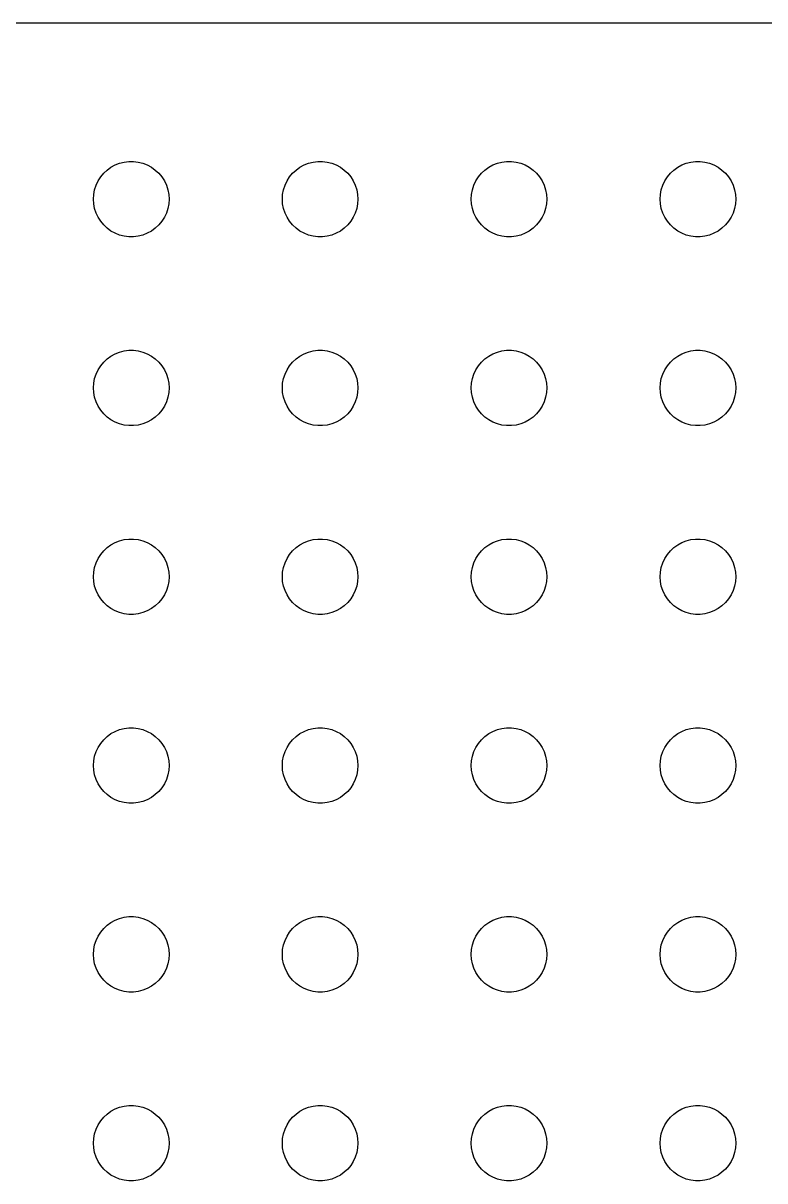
# Model space of a CAD drawing. Header units: metres. Extents: x -112 to 112, y -44 to 44.
# Drawn here: x 25.71 to 55.16, y -1.5 to 44.49 of the extents above; entities that cross this region are included whole.
import ezdxf

# ---------------------------------------------------------------- set-up
doc = ezdxf.new("R2010")
doc.units = ezdxf.units.M

msp = doc.modelspace()

# ---------------------------------------------------------------- linework, layer by layer
for p, q in [((107.314, 44.4901), (-107.314, 44.4901)), ((28.9065, 38.5268), (29.0439, 38.6558)), ((29.0439, 38.6558), (29.1963, 38.7665)), ((29.1963, 38.7665), (29.3613, 38.8572)), ((29.3613, 38.8572), (29.5365, 38.9266)), ((29.5365, 38.9266), (29.7189, 38.9734)), ((29.7189, 38.9734), (29.9058, 38.997)), ((29.9058, 38.997), (30.0942, 38.997)), ((30.0942, 38.997), (30.2811, 38.9734)), ((30.2811, 38.9734), (30.4635, 38.9266)), ((30.4635, 38.9266), (30.6387, 38.8572)), ((30.6387, 38.8572), (30.8037, 38.7665)), ((30.8037, 38.7665), (30.9561, 38.6558)), ((30.9561, 38.6558), (31.0934, 38.5268)), ((36.4065, 38.5268), (36.5439, 38.6558)), ((36.5439, 38.6558), (36.6963, 38.7665)), ((36.6963, 38.7665), (36.8613, 38.8572)), ((36.8613, 38.8572), (37.0365, 38.9266)), ((37.0365, 38.9266), (37.2189, 38.9734)), ((37.2189, 38.9734), (37.4058, 38.997)), ((37.4058, 38.997), (37.5942, 38.997)), ((37.5942, 38.997), (37.7811, 38.9734)), ((37.7811, 38.9734), (37.9635, 38.9266)), ((37.9635, 38.9266), (38.1387, 38.8572)), ((38.1387, 38.8572), (38.3037, 38.7665)), ((38.3037, 38.7665), (38.4561, 38.6558)), ((38.4561, 38.6558), (38.5934, 38.5268)), ((43.9065, 38.5268), (44.0439, 38.6558)), ((44.0439, 38.6558), (44.1963, 38.7665)), ((44.1963, 38.7665), (44.3613, 38.8572)), ((44.3613, 38.8572), (44.5365, 38.9266)), ((44.5365, 38.9266), (44.7189, 38.9734)), ((44.7189, 38.9734), (44.9058, 38.997)), ((44.9058, 38.997), (45.0942, 38.997)), ((45.0942, 38.997), (45.2811, 38.9734)), ((45.2811, 38.9734), (45.4635, 38.9266)), ((45.4635, 38.9266), (45.6387, 38.8572)), ((45.6387, 38.8572), (45.8037, 38.7665)), ((45.8037, 38.7665), (45.9561, 38.6558)), ((45.9561, 38.6558), (46.0934, 38.5268)), ((51.4065, 38.5268), (51.5439, 38.6558)), ((51.5439, 38.6558), (51.6963, 38.7665)), ((51.6963, 38.7665), (51.8613, 38.8572)), ((51.8613, 38.8572), (52.0365, 38.9266)), ((52.0365, 38.9266), (52.2189, 38.9734)), ((52.2189, 38.9734), (52.4058, 38.997)), ((52.4058, 38.997), (52.5942, 38.997)), ((52.5942, 38.997), (52.7811, 38.9734)), ((52.7811, 38.9734), (52.9635, 38.9266)), ((52.9635, 38.9266), (53.1387, 38.8572)), ((53.1387, 38.8572), (53.3037, 38.7665)), ((53.3037, 38.7665), (53.4561, 38.6558)), ((53.4561, 38.6558), (53.5934, 38.5268)), ((28.6053, 38.0522), (28.6855, 38.2226)), ((28.6855, 38.2226), (28.7865, 38.3817)), ((28.7865, 38.3817), (28.9065, 38.5268)), ((31.0934, 38.5268), (31.2135, 38.3817)), ((31.2135, 38.3817), (31.3145, 38.2226)), ((31.3145, 38.2226), (31.3947, 38.0522)), ((36.1053, 38.0522), (36.1855, 38.2226)), ((36.1855, 38.2226), (36.2865, 38.3817)), ((36.2865, 38.3817), (36.4065, 38.5268)), ((38.5934, 38.5268), (38.7135, 38.3817)), ((38.7135, 38.3817), (38.8145, 38.2226)), ((38.8145, 38.2226), (38.8947, 38.0522)), ((43.6053, 38.0522), (43.6855, 38.2226)), ((43.6855, 38.2226), (43.7865, 38.3817)), ((43.7865, 38.3817), (43.9065, 38.5268)), ((46.0934, 38.5268), (46.2135, 38.3817)), ((46.2135, 38.3817), (46.3145, 38.2226)), ((46.3145, 38.2226), (46.3947, 38.0522)), ((51.1053, 38.0522), (51.1855, 38.2226)), ((51.1855, 38.2226), (51.2865, 38.3817)), ((51.2865, 38.3817), (51.4065, 38.5268)), ((53.5934, 38.5268), (53.7135, 38.3817)), ((53.7135, 38.3817), (53.8145, 38.2226)), ((53.8145, 38.2226), (53.8947, 38.0522)), ((28.5118, 37.688), (28.5471, 37.873)), ((28.5471, 37.873), (28.6053, 38.0522)), ((31.3947, 38.0522), (31.4529, 37.873)), ((31.4529, 37.873), (31.4882, 37.688)), ((36.0118, 37.688), (36.0471, 37.873)), ((36.0471, 37.873), (36.1053, 38.0522)), ((38.8947, 38.0522), (38.9529, 37.873)), ((38.9529, 37.873), (38.9882, 37.688)), ((43.5118, 37.688), (43.5471, 37.873)), ((43.5471, 37.873), (43.6053, 38.0522)), ((46.3947, 38.0522), (46.4529, 37.873)), ((46.4529, 37.873), (46.4882, 37.688)), ((51.0118, 37.688), (51.0471, 37.873)), ((51.0471, 37.873), (51.1053, 38.0522)), ((53.8947, 38.0522), (53.9529, 37.873)), ((53.9529, 37.873), (53.9882, 37.688)), ((28.5, 37.5), (28.5118, 37.688)), ((28.5118, 37.312), (28.5, 37.5)), ((28.5471, 37.127), (28.5118, 37.312)), ((31.4882, 37.312), (31.4529, 37.127)), ((31.4882, 37.688), (31.5, 37.5)), ((31.5, 37.5), (31.4882, 37.312)), ((36, 37.5), (36.0118, 37.688)), ((36.0118, 37.312), (36, 37.5)), ((36.0471, 37.127), (36.0118, 37.312)), ((38.9882, 37.312), (38.9529, 37.127)), ((38.9882, 37.688), (39, 37.5)), ((39, 37.5), (38.9882, 37.312)), ((43.5, 37.5), (43.5118, 37.688)), ((43.5118, 37.312), (43.5, 37.5)), ((43.5471, 37.127), (43.5118, 37.312)), ((46.4882, 37.312), (46.4529, 37.127)), ((46.4882, 37.688), (46.5, 37.5)), ((46.5, 37.5), (46.4882, 37.312)), ((51, 37.5), (51.0118, 37.688)), ((51.0118, 37.312), (51, 37.5)), ((51.0471, 37.127), (51.0118, 37.312)), ((53.9882, 37.312), (53.9529, 37.127)), ((53.9882, 37.688), (54, 37.5)), ((54, 37.5), (53.9882, 37.312)), ((28.6053, 36.9478), (28.5471, 37.127)), ((28.6855, 36.7774), (28.6053, 36.9478)), ((31.3947, 36.9478), (31.3145, 36.7774)), ((31.4529, 37.127), (31.3947, 36.9478)), ((36.1053, 36.9478), (36.0471, 37.127)), ((36.1855, 36.7774), (36.1053, 36.9478)), ((38.8947, 36.9478), (38.8145, 36.7774)), ((38.9529, 37.127), (38.8947, 36.9478)), ((43.6053, 36.9478), (43.5471, 37.127)), ((43.6855, 36.7774), (43.6053, 36.9478)), ((46.3947, 36.9478), (46.3145, 36.7774)), ((46.4529, 37.127), (46.3947, 36.9478)), ((51.1053, 36.9478), (51.0471, 37.127)), ((51.1855, 36.7774), (51.1053, 36.9478)), ((53.8947, 36.9478), (53.8145, 36.7774)), ((53.9529, 37.127), (53.8947, 36.9478)), ((28.7865, 36.6183), (28.6855, 36.7774)), ((28.9065, 36.4732), (28.7865, 36.6183)), ((29.0439, 36.3442), (28.9065, 36.4732)), ((29.1963, 36.2335), (29.0439, 36.3442)), ((30.9561, 36.3442), (30.8037, 36.2335)), ((31.0934, 36.4732), (30.9561, 36.3442)), ((31.2135, 36.6183), (31.0934, 36.4732)), ((31.3145, 36.7774), (31.2135, 36.6183)), ((36.2865, 36.6183), (36.1855, 36.7774)), ((36.4065, 36.4732), (36.2865, 36.6183)), ((36.5439, 36.3442), (36.4065, 36.4732)), ((36.6963, 36.2335), (36.5439, 36.3442)), ((38.4561, 36.3442), (38.3037, 36.2335)), ((38.5934, 36.4732), (38.4561, 36.3442)), ((38.7135, 36.6183), (38.5934, 36.4732)), ((38.8145, 36.7774), (38.7135, 36.6183)), ((43.7865, 36.6183), (43.6855, 36.7774)), ((43.9065, 36.4732), (43.7865, 36.6183)), ((44.0439, 36.3442), (43.9065, 36.4732)), ((44.1963, 36.2335), (44.0439, 36.3442)), ((45.9561, 36.3442), (45.8037, 36.2335)), ((46.0934, 36.4732), (45.9561, 36.3442)), ((46.2135, 36.6183), (46.0934, 36.4732)), ((46.3145, 36.7774), (46.2135, 36.6183)), ((51.2865, 36.6183), (51.1855, 36.7774)), ((51.4065, 36.4732), (51.2865, 36.6183)), ((51.5439, 36.3442), (51.4065, 36.4732)), ((51.6963, 36.2335), (51.5439, 36.3442)), ((53.4561, 36.3442), (53.3037, 36.2335)), ((53.5934, 36.4732), (53.4561, 36.3442)), ((53.7135, 36.6183), (53.5934, 36.4732)), ((53.8145, 36.7774), (53.7135, 36.6183)), ((29.3613, 36.1428), (29.1963, 36.2335)), ((29.5365, 36.0734), (29.3613, 36.1428)), ((29.7189, 36.0266), (29.5365, 36.0734)), ((29.9058, 36.003), (29.7189, 36.0266)), ((30.0942, 36.003), (29.9058, 36.003)), ((30.2811, 36.0266), (30.0942, 36.003)), ((30.4635, 36.0734), (30.2811, 36.0266)), ((30.6387, 36.1428), (30.4635, 36.0734)), ((30.8037, 36.2335), (30.6387, 36.1428)), ((36.8613, 36.1428), (36.6963, 36.2335)), ((37.0365, 36.0734), (36.8613, 36.1428)), ((37.2189, 36.0266), (37.0365, 36.0734)), ((37.4058, 36.003), (37.2189, 36.0266)), ((37.5942, 36.003), (37.4058, 36.003)), ((37.7811, 36.0266), (37.5942, 36.003)), ((37.9635, 36.0734), (37.7811, 36.0266)), ((38.1387, 36.1428), (37.9635, 36.0734)), ((38.3037, 36.2335), (38.1387, 36.1428)), ((44.3613, 36.1428), (44.1963, 36.2335)), ((44.5365, 36.0734), (44.3613, 36.1428)), ((44.7189, 36.0266), (44.5365, 36.0734)), ((44.9058, 36.003), (44.7189, 36.0266)), ((45.0942, 36.003), (44.9058, 36.003)), ((45.2811, 36.0266), (45.0942, 36.003)), ((45.4635, 36.0734), (45.2811, 36.0266)), ((45.6387, 36.1428), (45.4635, 36.0734)), ((45.8037, 36.2335), (45.6387, 36.1428)), ((51.8613, 36.1428), (51.6963, 36.2335)), ((52.0365, 36.0734), (51.8613, 36.1428)), ((52.2189, 36.0266), (52.0365, 36.0734)), ((52.4058, 36.003), (52.2189, 36.0266)), ((52.5942, 36.003), (52.4058, 36.003)), ((52.7811, 36.0266), (52.5942, 36.003)), ((52.9635, 36.0734), (52.7811, 36.0266)), ((53.1387, 36.1428), (52.9635, 36.0734)), ((53.3037, 36.2335), (53.1387, 36.1428)), ((29.1963, 31.2665), (29.3613, 31.3572)), ((29.3613, 31.3572), (29.5365, 31.4266)), ((29.5365, 31.4266), (29.7189, 31.4734)), ((29.7189, 31.4734), (29.9058, 31.497)), ((29.9058, 31.497), (30.0942, 31.497)), ((30.0942, 31.497), (30.2811, 31.4734)), ((30.2811, 31.4734), (30.4635, 31.4266)), ((30.4635, 31.4266), (30.6387, 31.3572)), ((30.6387, 31.3572), (30.8037, 31.2665)), ((36.6963, 31.2665), (36.8613, 31.3572)), ((36.8613, 31.3572), (37.0365, 31.4266)), ((37.0365, 31.4266), (37.2189, 31.4734)), ((37.2189, 31.4734), (37.4058, 31.497)), ((37.4058, 31.497), (37.5942, 31.497)), ((37.5942, 31.497), (37.7811, 31.4734)), ((37.7811, 31.4734), (37.9635, 31.4266)), ((37.9635, 31.4266), (38.1387, 31.3572)), ((38.1387, 31.3572), (38.3037, 31.2665)), ((44.1963, 31.2665), (44.3613, 31.3572)), ((44.3613, 31.3572), (44.5365, 31.4266)), ((44.5365, 31.4266), (44.7189, 31.4734)), ((44.7189, 31.4734), (44.9058, 31.497)), ((44.9058, 31.497), (45.0942, 31.497)), ((45.0942, 31.497), (45.2811, 31.4734)), ((45.2811, 31.4734), (45.4635, 31.4266)), ((45.4635, 31.4266), (45.6387, 31.3572)), ((45.6387, 31.3572), (45.8037, 31.2665)), ((51.6963, 31.2665), (51.8613, 31.3572)), ((51.8613, 31.3572), (52.0365, 31.4266)), ((52.0365, 31.4266), (52.2189, 31.4734)), ((52.2189, 31.4734), (52.4058, 31.497)), ((52.4058, 31.497), (52.5942, 31.497)), ((52.5942, 31.497), (52.7811, 31.4734)), ((52.7811, 31.4734), (52.9635, 31.4266)), ((52.9635, 31.4266), (53.1387, 31.3572)), ((53.1387, 31.3572), (53.3037, 31.2665)), ((28.6855, 30.7226), (28.7865, 30.8817)), ((28.7865, 30.8817), (28.9065, 31.0268)), ((28.9065, 31.0268), (29.0439, 31.1558)), ((29.0439, 31.1558), (29.1963, 31.2665)), ((30.8037, 31.2665), (30.9561, 31.1558)), ((30.9561, 31.1558), (31.0934, 31.0268)), ((31.0934, 31.0268), (31.2135, 30.8817)), ((31.2135, 30.8817), (31.3145, 30.7226)), ((36.1855, 30.7226), (36.2865, 30.8817)), ((36.2865, 30.8817), (36.4065, 31.0268)), ((36.4065, 31.0268), (36.5439, 31.1558)), ((36.5439, 31.1558), (36.6963, 31.2665)), ((38.3037, 31.2665), (38.4561, 31.1558)), ((38.4561, 31.1558), (38.5934, 31.0268)), ((38.5934, 31.0268), (38.7135, 30.8817)), ((38.7135, 30.8817), (38.8145, 30.7226)), ((43.6855, 30.7226), (43.7865, 30.8817)), ((43.7865, 30.8817), (43.9065, 31.0268)), ((43.9065, 31.0268), (44.0439, 31.1558)), ((44.0439, 31.1558), (44.1963, 31.2665)), ((45.8037, 31.2665), (45.9561, 31.1558)), ((45.9561, 31.1558), (46.0934, 31.0268)), ((46.0934, 31.0268), (46.2135, 30.8817)), ((46.2135, 30.8817), (46.3145, 30.7226)), ((51.1855, 30.7226), (51.2865, 30.8817)), ((51.2865, 30.8817), (51.4065, 31.0268)), ((51.4065, 31.0268), (51.5439, 31.1558)), ((51.5439, 31.1558), (51.6963, 31.2665)), ((53.3037, 31.2665), (53.4561, 31.1558)), ((53.4561, 31.1558), (53.5934, 31.0268)), ((53.5934, 31.0268), (53.7135, 30.8817)), ((53.7135, 30.8817), (53.8145, 30.7226)), ((28.5118, 30.188), (28.5471, 30.373)), ((28.5471, 30.373), (28.6053, 30.5522)), ((28.6053, 30.5522), (28.6855, 30.7226)), ((31.3145, 30.7226), (31.3947, 30.5522)), ((31.3947, 30.5522), (31.4529, 30.373)), ((31.4529, 30.373), (31.4882, 30.188)), ((36.0118, 30.188), (36.0471, 30.373)), ((36.0471, 30.373), (36.1053, 30.5522)), ((36.1053, 30.5522), (36.1855, 30.7226)), ((38.8145, 30.7226), (38.8947, 30.5522)), ((38.8947, 30.5522), (38.9529, 30.373)), ((38.9529, 30.373), (38.9882, 30.188)), ((43.5118, 30.188), (43.5471, 30.373)), ((43.5471, 30.373), (43.6053, 30.5522)), ((43.6053, 30.5522), (43.6855, 30.7226)), ((46.3145, 30.7226), (46.3947, 30.5522)), ((46.3947, 30.5522), (46.4529, 30.373)), ((46.4529, 30.373), (46.4882, 30.188)), ((51.0118, 30.188), (51.0471, 30.373)), ((51.0471, 30.373), (51.1053, 30.5522)), ((51.1053, 30.5522), (51.1855, 30.7226)), ((53.8145, 30.7226), (53.8947, 30.5522)), ((53.8947, 30.5522), (53.9529, 30.373)), ((53.9529, 30.373), (53.9882, 30.188)), ((28.5, 30), (28.5118, 30.188)), ((28.5118, 29.812), (28.5, 30)), ((31.4882, 30.188), (31.5, 30)), ((31.5, 30), (31.4882, 29.812)), ((36, 30), (36.0118, 30.188)), ((36.0118, 29.812), (36, 30)), ((38.9882, 30.188), (39, 30)), ((39, 30), (38.9882, 29.812)), ((43.5, 30), (43.5118, 30.188)), ((43.5118, 29.812), (43.5, 30)), ((46.4882, 30.188), (46.5, 30)), ((46.5, 30), (46.4882, 29.812)), ((51, 30), (51.0118, 30.188)), ((51.0118, 29.812), (51, 30)), ((53.9882, 30.188), (54, 30)), ((54, 30), (53.9882, 29.812)), ((28.5471, 29.627), (28.5118, 29.812)), ((28.6053, 29.4478), (28.5471, 29.627)), ((28.6855, 29.2774), (28.6053, 29.4478)), ((31.3947, 29.4478), (31.3145, 29.2774)), ((31.4529, 29.627), (31.3947, 29.4478)), ((31.4882, 29.812), (31.4529, 29.627)), ((36.0471, 29.627), (36.0118, 29.812)), ((36.1053, 29.4478), (36.0471, 29.627)), ((36.1855, 29.2774), (36.1053, 29.4478)), ((38.8947, 29.4478), (38.8145, 29.2774)), ((38.9529, 29.627), (38.8947, 29.4478)), ((38.9882, 29.812), (38.9529, 29.627)), ((43.5471, 29.627), (43.5118, 29.812)), ((43.6053, 29.4478), (43.5471, 29.627)), ((43.6855, 29.2774), (43.6053, 29.4478)), ((46.3947, 29.4478), (46.3145, 29.2774)), ((46.4529, 29.627), (46.3947, 29.4478)), ((46.4882, 29.812), (46.4529, 29.627)), ((51.0471, 29.627), (51.0118, 29.812)), ((51.1053, 29.4478), (51.0471, 29.627)), ((51.1855, 29.2774), (51.1053, 29.4478)), ((53.8947, 29.4478), (53.8145, 29.2774)), ((53.9529, 29.627), (53.8947, 29.4478)), ((53.9882, 29.812), (53.9529, 29.627)), ((28.7865, 29.1183), (28.6855, 29.2774)), ((28.9065, 28.9732), (28.7865, 29.1183)), ((29.0439, 28.8442), (28.9065, 28.9732)), ((31.0934, 28.9732), (30.9561, 28.8442)), ((31.2135, 29.1183), (31.0934, 28.9732)), ((31.3145, 29.2774), (31.2135, 29.1183)), ((36.2865, 29.1183), (36.1855, 29.2774)), ((36.4065, 28.9732), (36.2865, 29.1183)), ((36.5439, 28.8442), (36.4065, 28.9732)), ((38.5934, 28.9732), (38.4561, 28.8442)), ((38.7135, 29.1183), (38.5934, 28.9732)), ((38.8145, 29.2774), (38.7135, 29.1183)), ((43.7865, 29.1183), (43.6855, 29.2774)), ((43.9065, 28.9732), (43.7865, 29.1183)), ((44.0439, 28.8442), (43.9065, 28.9732)), ((46.0934, 28.9732), (45.9561, 28.8442)), ((46.2135, 29.1183), (46.0934, 28.9732)), ((46.3145, 29.2774), (46.2135, 29.1183)), ((51.2865, 29.1183), (51.1855, 29.2774)), ((51.4065, 28.9732), (51.2865, 29.1183)), ((51.5439, 28.8442), (51.4065, 28.9732)), ((53.5934, 28.9732), (53.4561, 28.8442)), ((53.7135, 29.1183), (53.5934, 28.9732)), ((53.8145, 29.2774), (53.7135, 29.1183)), ((29.1963, 28.7335), (29.0439, 28.8442)), ((29.3613, 28.6427), (29.1963, 28.7335)), ((29.5365, 28.5734), (29.3613, 28.6427)), ((29.7189, 28.5266), (29.5365, 28.5734)), ((29.9058, 28.503), (29.7189, 28.5266)), ((30.2811, 28.5266), (30.0942, 28.503)), ((30.4635, 28.5734), (30.2811, 28.5266)), ((30.6387, 28.6427), (30.4635, 28.5734)), ((30.8037, 28.7335), (30.6387, 28.6427)), ((30.9561, 28.8442), (30.8037, 28.7335)), ((36.6963, 28.7335), (36.5439, 28.8442)), ((36.8613, 28.6427), (36.6963, 28.7335)), ((37.0365, 28.5734), (36.8613, 28.6427)), ((37.2189, 28.5266), (37.0365, 28.5734)), ((37.4058, 28.503), (37.2189, 28.5266)), ((37.7811, 28.5266), (37.5942, 28.503)), ((37.9635, 28.5734), (37.7811, 28.5266)), ((38.1387, 28.6427), (37.9635, 28.5734)), ((38.3037, 28.7335), (38.1387, 28.6427)), ((38.4561, 28.8442), (38.3037, 28.7335)), ((44.1963, 28.7335), (44.0439, 28.8442)), ((44.3613, 28.6427), (44.1963, 28.7335)), ((44.5365, 28.5734), (44.3613, 28.6427)), ((44.7189, 28.5266), (44.5365, 28.5734)), ((44.9058, 28.503), (44.7189, 28.5266)), ((45.2811, 28.5266), (45.0942, 28.503)), ((45.4635, 28.5734), (45.2811, 28.5266)), ((45.6387, 28.6427), (45.4635, 28.5734)), ((45.8037, 28.7335), (45.6387, 28.6427)), ((45.9561, 28.8442), (45.8037, 28.7335)), ((51.6963, 28.7335), (51.5439, 28.8442)), ((51.8613, 28.6427), (51.6963, 28.7335)), ((52.0365, 28.5734), (51.8613, 28.6427)), ((52.2189, 28.5266), (52.0365, 28.5734)), ((52.4058, 28.503), (52.2189, 28.5266)), ((52.7811, 28.5266), (52.5942, 28.503)), ((52.9635, 28.5734), (52.7811, 28.5266)), ((53.1387, 28.6427), (52.9635, 28.5734)), ((53.3037, 28.7335), (53.1387, 28.6427)), ((53.4561, 28.8442), (53.3037, 28.7335)), ((30.0942, 28.503), (29.9058, 28.503)), ((37.5942, 28.503), (37.4058, 28.503)), ((45.0942, 28.503), (44.9058, 28.503)), ((52.5942, 28.503), (52.4058, 28.503)), ((29.3613, 23.8572), (29.5365, 23.9266)), ((29.5365, 23.9266), (29.7189, 23.9734)), ((29.7189, 23.9734), (29.9058, 23.997)), ((29.9058, 23.997), (30.0942, 23.997)), ((30.0942, 23.997), (30.2811, 23.9734)), ((30.2811, 23.9734), (30.4635, 23.9266)), ((30.4635, 23.9266), (30.6387, 23.8572)), ((36.8613, 23.8572), (37.0365, 23.9266)), ((37.0365, 23.9266), (37.2189, 23.9734)), ((37.2189, 23.9734), (37.4058, 23.997)), ((37.4058, 23.997), (37.5942, 23.997)), ((37.5942, 23.997), (37.7811, 23.9734)), ((37.7811, 23.9734), (37.9635, 23.9266)), ((37.9635, 23.9266), (38.1387, 23.8572)), ((44.3613, 23.8572), (44.5365, 23.9266)), ((44.5365, 23.9266), (44.7189, 23.9734)), ((44.7189, 23.9734), (44.9058, 23.997)), ((44.9058, 23.997), (45.0942, 23.997)), ((45.0942, 23.997), (45.2811, 23.9734)), ((45.2811, 23.9734), (45.4635, 23.9266)), ((45.4635, 23.9266), (45.6387, 23.8572)), ((51.8613, 23.8572), (52.0365, 23.9266)), ((52.0365, 23.9266), (52.2189, 23.9734)), ((52.2189, 23.9734), (52.4058, 23.997)), ((52.4058, 23.997), (52.5942, 23.997)), ((52.5942, 23.997), (52.7811, 23.9734)), ((52.7811, 23.9734), (52.9635, 23.9266)), ((52.9635, 23.9266), (53.1387, 23.8572)), ((28.7865, 23.3817), (28.9065, 23.5268)), ((28.9065, 23.5268), (29.0439, 23.6558)), ((29.0439, 23.6558), (29.1963, 23.7665)), ((29.1963, 23.7665), (29.3613, 23.8572)), ((30.6387, 23.8572), (30.8037, 23.7665)), ((30.8037, 23.7665), (30.9561, 23.6558)), ((30.9561, 23.6558), (31.0934, 23.5268)), ((31.0934, 23.5268), (31.2135, 23.3817)), ((36.2865, 23.3817), (36.4065, 23.5268)), ((36.4065, 23.5268), (36.5439, 23.6558)), ((36.5439, 23.6558), (36.6963, 23.7665)), ((36.6963, 23.7665), (36.8613, 23.8572)), ((38.1387, 23.8572), (38.3037, 23.7665)), ((38.3037, 23.7665), (38.4561, 23.6558)), ((38.4561, 23.6558), (38.5934, 23.5268)), ((38.5934, 23.5268), (38.7135, 23.3817)), ((43.7865, 23.3817), (43.9065, 23.5268)), ((43.9065, 23.5268), (44.0439, 23.6558)), ((44.0439, 23.6558), (44.1963, 23.7665)), ((44.1963, 23.7665), (44.3613, 23.8572)), ((45.6387, 23.8572), (45.8037, 23.7665)), ((45.8037, 23.7665), (45.9561, 23.6558)), ((45.9561, 23.6558), (46.0934, 23.5268)), ((46.0934, 23.5268), (46.2135, 23.3817)), ((51.2865, 23.3817), (51.4065, 23.5268)), ((51.4065, 23.5268), (51.5439, 23.6558)), ((51.5439, 23.6558), (51.6963, 23.7665)), ((51.6963, 23.7665), (51.8613, 23.8572)), ((53.1387, 23.8572), (53.3037, 23.7665)), ((53.3037, 23.7665), (53.4561, 23.6558)), ((53.4561, 23.6558), (53.5934, 23.5268)), ((53.5934, 23.5268), (53.7135, 23.3817)), ((28.5471, 22.873), (28.6053, 23.0522)), ((28.6053, 23.0522), (28.6855, 23.2226)), ((28.6855, 23.2226), (28.7865, 23.3817)), ((31.2135, 23.3817), (31.3145, 23.2226)), ((31.3145, 23.2226), (31.3947, 23.0522)), ((31.3947, 23.0522), (31.4529, 22.873)), ((36.0471, 22.873), (36.1053, 23.0522)), ((36.1053, 23.0522), (36.1855, 23.2226)), ((36.1855, 23.2226), (36.2865, 23.3817)), ((38.7135, 23.3817), (38.8145, 23.2226)), ((38.8145, 23.2226), (38.8947, 23.0522)), ((38.8947, 23.0522), (38.9529, 22.873)), ((43.5471, 22.873), (43.6053, 23.0522)), ((43.6053, 23.0522), (43.6855, 23.2226)), ((43.6855, 23.2226), (43.7865, 23.3817)), ((46.2135, 23.3817), (46.3145, 23.2226)), ((46.3145, 23.2226), (46.3947, 23.0522)), ((46.3947, 23.0522), (46.4529, 22.873)), ((51.0471, 22.873), (51.1053, 23.0522)), ((51.1053, 23.0522), (51.1855, 23.2226)), ((51.1855, 23.2226), (51.2865, 23.3817)), ((53.7135, 23.3817), (53.8145, 23.2226)), ((53.8145, 23.2226), (53.8947, 23.0522)), ((53.8947, 23.0522), (53.9529, 22.873)), ((28.5, 22.5), (28.5118, 22.688)), ((28.5118, 22.688), (28.5471, 22.873)), ((31.4529, 22.873), (31.4882, 22.688)), ((31.4882, 22.688), (31.5, 22.5)), ((36, 22.5), (36.0118, 22.688)), ((36.0118, 22.688), (36.0471, 22.873)), ((38.9529, 22.873), (38.9882, 22.688)), ((38.9882, 22.688), (39, 22.5)), ((43.5, 22.5), (43.5118, 22.688)), ((43.5118, 22.688), (43.5471, 22.873)), ((46.4529, 22.873), (46.4882, 22.688)), ((46.4882, 22.688), (46.5, 22.5)), ((51, 22.5), (51.0118, 22.688)), ((51.0118, 22.688), (51.0471, 22.873)), ((53.9529, 22.873), (53.9882, 22.688)), ((53.9882, 22.688), (54, 22.5)), ((28.5118, 22.312), (28.5, 22.5)), ((28.5471, 22.127), (28.5118, 22.312)), ((28.6053, 21.9478), (28.5471, 22.127)), ((31.4529, 22.127), (31.3947, 21.9478)), ((31.4882, 22.312), (31.4529, 22.127)), ((31.5, 22.5), (31.4882, 22.312)), ((36.0118, 22.312), (36, 22.5)), ((36.0471, 22.127), (36.0118, 22.312)), ((36.1053, 21.9478), (36.0471, 22.127)), ((38.9529, 22.127), (38.8947, 21.9478)), ((38.9882, 22.312), (38.9529, 22.127)), ((39, 22.5), (38.9882, 22.312)), ((43.5118, 22.312), (43.5, 22.5)), ((43.5471, 22.127), (43.5118, 22.312)), ((43.6053, 21.9478), (43.5471, 22.127)), ((46.4529, 22.127), (46.3947, 21.9478)), ((46.4882, 22.312), (46.4529, 22.127)), ((46.5, 22.5), (46.4882, 22.312)), ((51.0118, 22.312), (51, 22.5)), ((51.0471, 22.127), (51.0118, 22.312)), ((51.1053, 21.9478), (51.0471, 22.127)), ((53.9529, 22.127), (53.8947, 21.9478)), ((53.9882, 22.312), (53.9529, 22.127)), ((54, 22.5), (53.9882, 22.312)), ((28.6855, 21.7774), (28.6053, 21.9478)), ((28.7865, 21.6183), (28.6855, 21.7774)), ((28.9065, 21.4732), (28.7865, 21.6183)), ((31.2135, 21.6183), (31.0934, 21.4732)), ((31.3145, 21.7774), (31.2135, 21.6183)), ((31.3947, 21.9478), (31.3145, 21.7774)), ((36.1855, 21.7774), (36.1053, 21.9478)), ((36.2865, 21.6183), (36.1855, 21.7774)), ((36.4065, 21.4732), (36.2865, 21.6183)), ((38.7135, 21.6183), (38.5934, 21.4732)), ((38.8145, 21.7774), (38.7135, 21.6183)), ((38.8947, 21.9478), (38.8145, 21.7774)), ((43.6855, 21.7774), (43.6053, 21.9478)), ((43.7865, 21.6183), (43.6855, 21.7774)), ((43.9065, 21.4732), (43.7865, 21.6183)), ((46.2135, 21.6183), (46.0934, 21.4732)), ((46.3145, 21.7774), (46.2135, 21.6183)), ((46.3947, 21.9478), (46.3145, 21.7774)), ((51.1855, 21.7774), (51.1053, 21.9478)), ((51.2865, 21.6183), (51.1855, 21.7774)), ((51.4065, 21.4732), (51.2865, 21.6183)), ((53.7135, 21.6183), (53.5934, 21.4732)), ((53.8145, 21.7774), (53.7135, 21.6183)), ((53.8947, 21.9478), (53.8145, 21.7774)), ((29.0439, 21.3442), (28.9065, 21.4732)), ((29.1963, 21.2335), (29.0439, 21.3442)), ((29.3613, 21.1427), (29.1963, 21.2335)), ((30.8037, 21.2335), (30.6387, 21.1427)), ((30.9561, 21.3442), (30.8037, 21.2335)), ((31.0934, 21.4732), (30.9561, 21.3442)), ((36.5439, 21.3442), (36.4065, 21.4732)), ((36.6963, 21.2335), (36.5439, 21.3442)), ((36.8613, 21.1427), (36.6963, 21.2335)), ((38.3037, 21.2335), (38.1387, 21.1427)), ((38.4561, 21.3442), (38.3037, 21.2335)), ((38.5934, 21.4732), (38.4561, 21.3442)), ((44.0439, 21.3442), (43.9065, 21.4732)), ((44.1963, 21.2335), (44.0439, 21.3442)), ((44.3613, 21.1427), (44.1963, 21.2335)), ((45.8037, 21.2335), (45.6387, 21.1427)), ((45.9561, 21.3442), (45.8037, 21.2335)), ((46.0934, 21.4732), (45.9561, 21.3442)), ((51.5439, 21.3442), (51.4065, 21.4732)), ((51.6963, 21.2335), (51.5439, 21.3442)), ((51.8613, 21.1427), (51.6963, 21.2335)), ((53.3037, 21.2335), (53.1387, 21.1427)), ((53.4561, 21.3442), (53.3037, 21.2335)), ((53.5934, 21.4732), (53.4561, 21.3442)), ((29.5365, 21.0734), (29.3613, 21.1427)), ((29.7189, 21.0266), (29.5365, 21.0734)), ((29.9058, 21.003), (29.7189, 21.0266)), ((30.0942, 21.003), (29.9058, 21.003)), ((30.2811, 21.0266), (30.0942, 21.003)), ((30.4635, 21.0734), (30.2811, 21.0266)), ((30.6387, 21.1427), (30.4635, 21.0734)), ((37.0365, 21.0734), (36.8613, 21.1427)), ((37.2189, 21.0266), (37.0365, 21.0734)), ((37.4058, 21.003), (37.2189, 21.0266)), ((37.5942, 21.003), (37.4058, 21.003)), ((37.7811, 21.0266), (37.5942, 21.003)), ((37.9635, 21.0734), (37.7811, 21.0266)), ((38.1387, 21.1427), (37.9635, 21.0734)), ((44.5365, 21.0734), (44.3613, 21.1427)), ((44.7189, 21.0266), (44.5365, 21.0734)), ((44.9058, 21.003), (44.7189, 21.0266)), ((45.0942, 21.003), (44.9058, 21.003)), ((45.2811, 21.0266), (45.0942, 21.003)), ((45.4635, 21.0734), (45.2811, 21.0266)), ((45.6387, 21.1427), (45.4635, 21.0734)), ((52.0365, 21.0734), (51.8613, 21.1427)), ((52.2189, 21.0266), (52.0365, 21.0734)), ((52.4058, 21.003), (52.2189, 21.0266)), ((52.5942, 21.003), (52.4058, 21.003)), ((52.7811, 21.0266), (52.5942, 21.003)), ((52.9635, 21.0734), (52.7811, 21.0266)), ((53.1387, 21.1427), (52.9635, 21.0734)), ((28.9065, 16.0268), (29.0439, 16.1558)), ((29.0439, 16.1558), (29.1963, 16.2665)), ((29.1963, 16.2665), (29.3613, 16.3572)), ((29.3613, 16.3572), (29.5365, 16.4266)), ((29.5365, 16.4266), (29.7189, 16.4734)), ((29.7189, 16.4734), (29.9058, 16.497)), ((29.9058, 16.497), (30.0942, 16.497)), ((30.0942, 16.497), (30.2811, 16.4734)), ((30.2811, 16.4734), (30.4635, 16.4266)), ((30.4635, 16.4266), (30.6387, 16.3572)), ((30.6387, 16.3572), (30.8037, 16.2665)), ((30.8037, 16.2665), (30.9561, 16.1558)), ((30.9561, 16.1558), (31.0934, 16.0268)), ((36.4065, 16.0268), (36.5439, 16.1558)), ((36.5439, 16.1558), (36.6963, 16.2665)), ((36.6963, 16.2665), (36.8613, 16.3572)), ((36.8613, 16.3572), (37.0365, 16.4266)), ((37.0365, 16.4266), (37.2189, 16.4734)), ((37.2189, 16.4734), (37.4058, 16.497)), ((37.4058, 16.497), (37.5942, 16.497)), ((37.5942, 16.497), (37.7811, 16.4734)), ((37.7811, 16.4734), (37.9635, 16.4266)), ((37.9635, 16.4266), (38.1387, 16.3572)), ((38.1387, 16.3572), (38.3037, 16.2665)), ((38.3037, 16.2665), (38.4561, 16.1558)), ((38.4561, 16.1558), (38.5934, 16.0268)), ((43.9065, 16.0268), (44.0439, 16.1558)), ((44.0439, 16.1558), (44.1963, 16.2665)), ((44.1963, 16.2665), (44.3613, 16.3572)), ((44.3613, 16.3572), (44.5365, 16.4266)), ((44.5365, 16.4266), (44.7189, 16.4734)), ((44.7189, 16.4734), (44.9058, 16.497)), ((44.9058, 16.497), (45.0942, 16.497)), ((45.0942, 16.497), (45.2811, 16.4734)), ((45.2811, 16.4734), (45.4635, 16.4266)), ((45.4635, 16.4266), (45.6387, 16.3572)), ((45.6387, 16.3572), (45.8037, 16.2665)), ((45.8037, 16.2665), (45.9561, 16.1558)), ((45.9561, 16.1558), (46.0934, 16.0268)), ((51.4065, 16.0268), (51.5439, 16.1558)), ((51.5439, 16.1558), (51.6963, 16.2665)), ((51.6963, 16.2665), (51.8613, 16.3572)), ((51.8613, 16.3572), (52.0365, 16.4266)), ((52.0365, 16.4266), (52.2189, 16.4734)), ((52.2189, 16.4734), (52.4058, 16.497)), ((52.4058, 16.497), (52.5942, 16.497)), ((52.5942, 16.497), (52.7811, 16.4734)), ((52.7811, 16.4734), (52.9635, 16.4266)), ((52.9635, 16.4266), (53.1387, 16.3572)), ((53.1387, 16.3572), (53.3037, 16.2665)), ((53.3037, 16.2665), (53.4561, 16.1558)), ((53.4561, 16.1558), (53.5934, 16.0268)), ((28.6053, 15.5522), (28.6855, 15.7226)), ((28.6855, 15.7226), (28.7865, 15.8817)), ((28.7865, 15.8817), (28.9065, 16.0268)), ((31.0934, 16.0268), (31.2135, 15.8817)), ((31.2135, 15.8817), (31.3145, 15.7226)), ((31.3145, 15.7226), (31.3947, 15.5522)), ((36.1053, 15.5522), (36.1855, 15.7226)), ((36.1855, 15.7226), (36.2865, 15.8817)), ((36.2865, 15.8817), (36.4065, 16.0268)), ((38.5934, 16.0268), (38.7135, 15.8817)), ((38.7135, 15.8817), (38.8145, 15.7226)), ((38.8145, 15.7226), (38.8947, 15.5522)), ((43.6053, 15.5522), (43.6855, 15.7226)), ((43.6855, 15.7226), (43.7865, 15.8817)), ((43.7865, 15.8817), (43.9065, 16.0268)), ((46.0934, 16.0268), (46.2135, 15.8817)), ((46.2135, 15.8817), (46.3145, 15.7226)), ((46.3145, 15.7226), (46.3947, 15.5522)), ((51.1053, 15.5522), (51.1855, 15.7226)), ((51.1855, 15.7226), (51.2865, 15.8817)), ((51.2865, 15.8817), (51.4065, 16.0268)), ((53.5934, 16.0268), (53.7135, 15.8817)), ((53.7135, 15.8817), (53.8145, 15.7226)), ((53.8145, 15.7226), (53.8947, 15.5522)), ((28.5, 15), (28.5118, 15.188)), ((28.5118, 15.188), (28.5471, 15.373)), ((28.5471, 15.373), (28.6053, 15.5522)), ((31.3947, 15.5522), (31.4529, 15.373)), ((31.4529, 15.373), (31.4882, 15.188)), ((31.4882, 15.188), (31.5, 15)), ((36, 15), (36.0118, 15.188)), ((36.0118, 15.188), (36.0471, 15.373)), ((36.0471, 15.373), (36.1053, 15.5522)), ((38.8947, 15.5522), (38.9529, 15.373)), ((38.9529, 15.373), (38.9882, 15.188)), ((38.9882, 15.188), (39, 15)), ((43.5, 15), (43.5118, 15.188)), ((43.5118, 15.188), (43.5471, 15.373)), ((43.5471, 15.373), (43.6053, 15.5522)), ((46.3947, 15.5522), (46.4529, 15.373)), ((46.4529, 15.373), (46.4882, 15.188)), ((46.4882, 15.188), (46.5, 15)), ((51, 15), (51.0118, 15.188)), ((51.0118, 15.188), (51.0471, 15.373)), ((51.0471, 15.373), (51.1053, 15.5522)), ((53.8947, 15.5522), (53.9529, 15.373)), ((53.9529, 15.373), (53.9882, 15.188)), ((53.9882, 15.188), (54, 15)), ((28.5118, 14.812), (28.5, 15)), ((28.5471, 14.627), (28.5118, 14.812)), ((31.4882, 14.812), (31.4529, 14.627)), ((31.5, 15), (31.4882, 14.812)), ((36.0118, 14.812), (36, 15)), ((36.0471, 14.627), (36.0118, 14.812)), ((38.9882, 14.812), (38.9529, 14.627)), ((39, 15), (38.9882, 14.812)), ((43.5118, 14.812), (43.5, 15)), ((43.5471, 14.627), (43.5118, 14.812)), ((46.4882, 14.812), (46.4529, 14.627)), ((46.5, 15), (46.4882, 14.812)), ((51.0118, 14.812), (51, 15)), ((51.0471, 14.627), (51.0118, 14.812)), ((53.9882, 14.812), (53.9529, 14.627)), ((54, 15), (53.9882, 14.812)), ((28.6053, 14.4478), (28.5471, 14.627)), ((28.6855, 14.2774), (28.6053, 14.4478)), ((28.7865, 14.1183), (28.6855, 14.2774)), ((31.3145, 14.2774), (31.2135, 14.1183)), ((31.3947, 14.4478), (31.3145, 14.2774)), ((31.4529, 14.627), (31.3947, 14.4478)), ((36.1053, 14.4478), (36.0471, 14.627)), ((36.1855, 14.2774), (36.1053, 14.4478)), ((36.2865, 14.1183), (36.1855, 14.2774)), ((38.8145, 14.2774), (38.7135, 14.1183)), ((38.8947, 14.4478), (38.8145, 14.2774)), ((38.9529, 14.627), (38.8947, 14.4478)), ((43.6053, 14.4478), (43.5471, 14.627)), ((43.6855, 14.2774), (43.6053, 14.4478)), ((43.7865, 14.1183), (43.6855, 14.2774)), ((46.3145, 14.2774), (46.2135, 14.1183)), ((46.3947, 14.4478), (46.3145, 14.2774)), ((46.4529, 14.627), (46.3947, 14.4478)), ((51.1053, 14.4478), (51.0471, 14.627)), ((51.1855, 14.2774), (51.1053, 14.4478)), ((51.2865, 14.1183), (51.1855, 14.2774)), ((53.8145, 14.2774), (53.7135, 14.1183)), ((53.8947, 14.4478), (53.8145, 14.2774)), ((53.9529, 14.627), (53.8947, 14.4478)), ((28.9065, 13.9732), (28.7865, 14.1183)), ((29.0439, 13.8442), (28.9065, 13.9732)), ((29.1963, 13.7335), (29.0439, 13.8442)), ((30.9561, 13.8442), (30.8037, 13.7335)), ((31.0934, 13.9732), (30.9561, 13.8442)), ((31.2135, 14.1183), (31.0934, 13.9732)), ((36.4065, 13.9732), (36.2865, 14.1183)), ((36.5439, 13.8442), (36.4065, 13.9732)), ((36.6963, 13.7335), (36.5439, 13.8442)), ((38.4561, 13.8442), (38.3037, 13.7335)), ((38.5934, 13.9732), (38.4561, 13.8442)), ((38.7135, 14.1183), (38.5934, 13.9732)), ((43.9065, 13.9732), (43.7865, 14.1183)), ((44.0439, 13.8442), (43.9065, 13.9732)), ((44.1963, 13.7335), (44.0439, 13.8442)), ((45.9561, 13.8442), (45.8037, 13.7335)), ((46.0934, 13.9732), (45.9561, 13.8442)), ((46.2135, 14.1183), (46.0934, 13.9732)), ((51.4065, 13.9732), (51.2865, 14.1183)), ((51.5439, 13.8442), (51.4065, 13.9732)), ((51.6963, 13.7335), (51.5439, 13.8442)), ((53.4561, 13.8442), (53.3037, 13.7335)), ((53.5934, 13.9732), (53.4561, 13.8442)), ((53.7135, 14.1183), (53.5934, 13.9732)), ((29.3613, 13.6427), (29.1963, 13.7335)), ((29.5365, 13.5734), (29.3613, 13.6427)), ((29.7189, 13.5266), (29.5365, 13.5734)), ((29.9058, 13.5029), (29.7189, 13.5266)), ((30.0942, 13.5029), (29.9058, 13.5029)), ((30.2811, 13.5266), (30.0942, 13.5029)), ((30.4635, 13.5734), (30.2811, 13.5266)), ((30.6387, 13.6427), (30.4635, 13.5734)), ((30.8037, 13.7335), (30.6387, 13.6427)), ((36.8613, 13.6427), (36.6963, 13.7335)), ((37.0365, 13.5734), (36.8613, 13.6427)), ((37.2189, 13.5266), (37.0365, 13.5734)), ((37.4058, 13.5029), (37.2189, 13.5266)), ((37.5942, 13.5029), (37.4058, 13.5029)), ((37.7811, 13.5266), (37.5942, 13.5029)), ((37.9635, 13.5734), (37.7811, 13.5266)), ((38.1387, 13.6427), (37.9635, 13.5734)), ((38.3037, 13.7335), (38.1387, 13.6427)), ((44.3613, 13.6427), (44.1963, 13.7335)), ((44.5365, 13.5734), (44.3613, 13.6427)), ((44.7189, 13.5266), (44.5365, 13.5734)), ((44.9058, 13.5029), (44.7189, 13.5266)), ((45.0942, 13.5029), (44.9058, 13.5029)), ((45.2811, 13.5266), (45.0942, 13.5029)), ((45.4635, 13.5734), (45.2811, 13.5266)), ((45.6387, 13.6427), (45.4635, 13.5734)), ((45.8037, 13.7335), (45.6387, 13.6427)), ((51.8613, 13.6427), (51.6963, 13.7335)), ((52.0365, 13.5734), (51.8613, 13.6427)), ((52.2189, 13.5266), (52.0365, 13.5734)), ((52.4058, 13.5029), (52.2189, 13.5266)), ((52.5942, 13.5029), (52.4058, 13.5029)), ((52.7811, 13.5266), (52.5942, 13.5029)), ((52.9635, 13.5734), (52.7811, 13.5266)), ((53.1387, 13.6427), (52.9635, 13.5734)), ((53.3037, 13.7335), (53.1387, 13.6427)), ((29.0439, 8.65576), (29.1963, 8.76648)), ((29.1963, 8.76648), (29.3613, 8.85724)), ((29.3613, 8.85724), (29.5365, 8.92657)), ((29.5365, 8.92657), (29.7189, 8.97342)), ((29.7189, 8.97342), (29.9058, 8.99704)), ((29.9058, 8.99704), (30.0942, 8.99704)), ((30.0942, 8.99704), (30.2811, 8.97342)), ((30.2811, 8.97342), (30.4635, 8.92657)), ((30.4635, 8.92657), (30.6387, 8.85724)), ((30.6387, 8.85724), (30.8037, 8.76648)), ((30.8037, 8.76648), (30.9561, 8.65576)), ((36.5439, 8.65576), (36.6963, 8.76648)), ((36.6963, 8.76648), (36.8613, 8.85724)), ((36.8613, 8.85724), (37.0365, 8.92657)), ((37.0365, 8.92657), (37.2189, 8.97342)), ((37.2189, 8.97342), (37.4058, 8.99704)), ((37.4058, 8.99704), (37.5942, 8.99704)), ((37.5942, 8.99704), (37.7811, 8.97342)), ((37.7811, 8.97342), (37.9635, 8.92657)), ((37.9635, 8.92657), (38.1387, 8.85724)), ((38.1387, 8.85724), (38.3037, 8.76648)), ((38.3037, 8.76648), (38.4561, 8.65576)), ((44.0439, 8.65576), (44.1963, 8.76648)), ((44.1963, 8.76648), (44.3613, 8.85724)), ((44.3613, 8.85724), (44.5365, 8.92657)), ((44.5365, 8.92657), (44.7189, 8.97342)), ((44.7189, 8.97342), (44.9058, 8.99704)), ((44.9058, 8.99704), (45.0942, 8.99704)), ((45.0942, 8.99704), (45.2811, 8.97342)), ((45.2811, 8.97342), (45.4635, 8.92657)), ((45.4635, 8.92657), (45.6387, 8.85724)), ((45.6387, 8.85724), (45.8037, 8.76648)), ((45.8037, 8.76648), (45.9561, 8.65576)), ((51.5439, 8.65576), (51.6963, 8.76648)), ((51.6963, 8.76648), (51.8613, 8.85724)), ((51.8613, 8.85724), (52.0365, 8.92657)), ((52.0365, 8.92657), (52.2189, 8.97342)), ((52.2189, 8.97342), (52.4058, 8.99704)), ((52.4058, 8.99704), (52.5942, 8.99704)), ((52.5942, 8.99704), (52.7811, 8.97342)), ((52.7811, 8.97342), (52.9635, 8.92657)), ((52.9635, 8.92657), (53.1387, 8.85724)), ((53.1387, 8.85724), (53.3037, 8.76648)), ((53.3037, 8.76648), (53.4561, 8.65576)), ((28.6855, 8.22263), (28.7865, 8.38167)), ((28.7865, 8.38167), (28.9065, 8.52681)), ((28.9065, 8.52681), (29.0439, 8.65576)), ((30.9561, 8.65576), (31.0934, 8.52681)), ((31.0934, 8.52681), (31.2135, 8.38167)), ((31.2135, 8.38167), (31.3145, 8.22263)), ((36.1855, 8.22263), (36.2865, 8.38167)), ((36.2865, 8.38167), (36.4065, 8.52681)), ((36.4065, 8.52681), (36.5439, 8.65576)), ((38.4561, 8.65576), (38.5934, 8.52681)), ((38.5934, 8.52681), (38.7135, 8.38167)), ((38.7135, 8.38167), (38.8145, 8.22263)), ((43.6855, 8.22263), (43.7865, 8.38167)), ((43.7865, 8.38167), (43.9065, 8.52681)), ((43.9065, 8.52681), (44.0439, 8.65576)), ((45.9561, 8.65576), (46.0934, 8.52681)), ((46.0934, 8.52681), (46.2135, 8.38167)), ((46.2135, 8.38167), (46.3145, 8.22263)), ((51.1855, 8.22263), (51.2865, 8.38167)), ((51.2865, 8.38167), (51.4065, 8.52681)), ((51.4065, 8.52681), (51.5439, 8.65576)), ((53.4561, 8.65576), (53.5934, 8.52681)), ((53.5934, 8.52681), (53.7135, 8.38167)), ((53.7135, 8.38167), (53.8145, 8.22263)), ((28.5118, 7.68799), (28.5471, 7.87303)), ((28.5471, 7.87303), (28.6053, 8.05219)), ((28.6053, 8.05219), (28.6855, 8.22263)), ((31.3145, 8.22263), (31.3947, 8.05219)), ((31.3947, 8.05219), (31.4529, 7.87303)), ((31.4529, 7.87303), (31.4882, 7.68799)), ((36.0118, 7.68799), (36.0471, 7.87303)), ((36.0471, 7.87303), (36.1053, 8.05219)), ((36.1053, 8.05219), (36.1855, 8.22263)), ((38.8145, 8.22263), (38.8947, 8.05219)), ((38.8947, 8.05219), (38.9529, 7.87303)), ((38.9529, 7.87303), (38.9882, 7.68799)), ((43.5118, 7.68799), (43.5471, 7.87303)), ((43.5471, 7.87303), (43.6053, 8.05219)), ((43.6053, 8.05219), (43.6855, 8.22263)), ((46.3145, 8.22263), (46.3947, 8.05219)), ((46.3947, 8.05219), (46.4529, 7.87303)), ((46.4529, 7.87303), (46.4882, 7.68799)), ((51.0118, 7.68799), (51.0471, 7.87303)), ((51.0471, 7.87303), (51.1053, 8.05219)), ((51.1053, 8.05219), (51.1855, 8.22263)), ((53.8145, 8.22263), (53.8947, 8.05219)), ((53.8947, 8.05219), (53.9529, 7.87303)), ((53.9529, 7.87303), (53.9882, 7.68799)), ((28.5, 7.5), (28.5118, 7.68799)), ((28.5118, 7.312), (28.5, 7.5)), ((31.4882, 7.68799), (31.5, 7.5)), ((31.5, 7.5), (31.4882, 7.312)), ((36, 7.5), (36.0118, 7.68799)), ((36.0118, 7.312), (36, 7.5)), ((38.9882, 7.68799), (39, 7.5)), ((39, 7.5), (38.9882, 7.312)), ((43.5, 7.5), (43.5118, 7.68799)), ((43.5118, 7.312), (43.5, 7.5)), ((46.4882, 7.68799), (46.5, 7.5)), ((46.5, 7.5), (46.4882, 7.312)), ((51, 7.5), (51.0118, 7.68799)), ((51.0118, 7.312), (51, 7.5)), ((53.9882, 7.68799), (54, 7.5)), ((54, 7.5), (53.9882, 7.312)), ((28.5471, 7.12695), (28.5118, 7.312)), ((28.6053, 6.9478), (28.5471, 7.12695)), ((28.6855, 6.77736), (28.6053, 6.9478)), ((31.3947, 6.9478), (31.3145, 6.77736)), ((31.4529, 7.12695), (31.3947, 6.9478)), ((31.4882, 7.312), (31.4529, 7.12695)), ((36.0471, 7.12695), (36.0118, 7.312)), ((36.1053, 6.9478), (36.0471, 7.12695)), ((36.1855, 6.77736), (36.1053, 6.9478)), ((38.8947, 6.9478), (38.8145, 6.77736)), ((38.9529, 7.12695), (38.8947, 6.9478)), ((38.9882, 7.312), (38.9529, 7.12695)), ((43.5471, 7.12695), (43.5118, 7.312)), ((43.6053, 6.9478), (43.5471, 7.12695)), ((43.6855, 6.77736), (43.6053, 6.9478)), ((46.3947, 6.9478), (46.3145, 6.77736)), ((46.4529, 7.12695), (46.3947, 6.9478)), ((46.4882, 7.312), (46.4529, 7.12695)), ((51.0471, 7.12695), (51.0118, 7.312)), ((51.1053, 6.9478), (51.0471, 7.12695)), ((51.1855, 6.77736), (51.1053, 6.9478)), ((53.8947, 6.9478), (53.8145, 6.77736)), ((53.9529, 7.12695), (53.8947, 6.9478)), ((53.9882, 7.312), (53.9529, 7.12695)), ((28.7865, 6.61832), (28.6855, 6.77736)), ((28.9065, 6.47318), (28.7865, 6.61832)), ((29.0439, 6.34422), (28.9065, 6.47318)), ((31.0934, 6.47318), (30.9561, 6.34422)), ((31.2135, 6.61832), (31.0934, 6.47318)), ((31.3145, 6.77736), (31.2135, 6.61832)), ((36.2865, 6.61832), (36.1855, 6.77736)), ((36.4065, 6.47318), (36.2865, 6.61832)), ((36.5439, 6.34422), (36.4065, 6.47318)), ((38.5934, 6.47318), (38.4561, 6.34422)), ((38.7135, 6.61832), (38.5934, 6.47318)), ((38.8145, 6.77736), (38.7135, 6.61832)), ((43.7865, 6.61832), (43.6855, 6.77736)), ((43.9065, 6.47318), (43.7865, 6.61832)), ((44.0439, 6.34422), (43.9065, 6.47318)), ((46.0934, 6.47318), (45.9561, 6.34422)), ((46.2135, 6.61832), (46.0934, 6.47318)), ((46.3145, 6.77736), (46.2135, 6.61832)), ((51.2865, 6.61832), (51.1855, 6.77736)), ((51.4065, 6.47318), (51.2865, 6.61832)), ((51.5439, 6.34422), (51.4065, 6.47318)), ((53.5934, 6.47318), (53.4561, 6.34422)), ((53.7135, 6.61832), (53.5934, 6.47318)), ((53.8145, 6.77736), (53.7135, 6.61832)), ((29.1963, 6.23351), (29.0439, 6.34422)), ((29.3613, 6.14275), (29.1963, 6.23351)), ((29.5365, 6.07341), (29.3613, 6.14275)), ((29.7189, 6.02657), (29.5365, 6.07341)), ((29.9058, 6.00294), (29.7189, 6.02657)), ((30.0942, 6.00294), (29.9058, 6.00294)), ((30.2811, 6.02657), (30.0942, 6.00294)), ((30.4635, 6.07341), (30.2811, 6.02657)), ((30.6387, 6.14275), (30.4635, 6.07341)), ((30.8037, 6.23351), (30.6387, 6.14275)), ((30.9561, 6.34422), (30.8037, 6.23351)), ((36.6963, 6.23351), (36.5439, 6.34422)), ((36.8613, 6.14275), (36.6963, 6.23351)), ((37.0365, 6.07341), (36.8613, 6.14275)), ((37.2189, 6.02657), (37.0365, 6.07341)), ((37.4058, 6.00294), (37.2189, 6.02657)), ((37.5942, 6.00294), (37.4058, 6.00294)), ((37.7811, 6.02657), (37.5942, 6.00294)), ((37.9635, 6.07341), (37.7811, 6.02657)), ((38.1387, 6.14275), (37.9635, 6.07341)), ((38.3037, 6.23351), (38.1387, 6.14275)), ((38.4561, 6.34422), (38.3037, 6.23351)), ((44.1963, 6.23351), (44.0439, 6.34422)), ((44.3613, 6.14275), (44.1963, 6.23351)), ((44.5365, 6.07341), (44.3613, 6.14275)), ((44.7189, 6.02657), (44.5365, 6.07341)), ((44.9058, 6.00294), (44.7189, 6.02657)), ((45.0942, 6.00294), (44.9058, 6.00294)), ((45.2811, 6.02657), (45.0942, 6.00294)), ((45.4635, 6.07341), (45.2811, 6.02657)), ((45.6387, 6.14275), (45.4635, 6.07341)), ((45.8037, 6.23351), (45.6387, 6.14275)), ((45.9561, 6.34422), (45.8037, 6.23351)), ((51.6963, 6.23351), (51.5439, 6.34422)), ((51.8613, 6.14275), (51.6963, 6.23351)), ((52.0365, 6.07341), (51.8613, 6.14275)), ((52.2189, 6.02657), (52.0365, 6.07341)), ((52.4058, 6.00294), (52.2189, 6.02657)), ((52.5942, 6.00294), (52.4058, 6.00294)), ((52.7811, 6.02657), (52.5942, 6.00294)), ((52.9635, 6.07341), (52.7811, 6.02657)), ((53.1387, 6.14275), (52.9635, 6.07341)), ((53.3037, 6.23351), (53.1387, 6.14275)), ((53.4561, 6.34422), (53.3037, 6.23351)), ((29.3613, 1.35724), (29.5365, 1.42657)), ((29.5365, 1.42657), (29.7189, 1.47342)), ((29.7189, 1.47342), (29.9058, 1.49704)), ((29.9058, 1.49704), (30.0942, 1.49704)), ((30.0942, 1.49704), (30.2811, 1.47342)), ((30.2811, 1.47342), (30.4635, 1.42657)), ((30.4635, 1.42657), (30.6387, 1.35724)), ((36.8613, 1.35724), (37.0365, 1.42657)), ((37.0365, 1.42657), (37.2189, 1.47342)), ((37.2189, 1.47342), (37.4058, 1.49704)), ((37.4058, 1.49704), (37.5942, 1.49704)), ((37.5942, 1.49704), (37.7811, 1.47342)), ((37.7811, 1.47342), (37.9635, 1.42657)), ((37.9635, 1.42657), (38.1387, 1.35724)), ((44.3613, 1.35724), (44.5365, 1.42657)), ((44.5365, 1.42657), (44.7189, 1.47342)), ((44.7189, 1.47342), (44.9058, 1.49704)), ((44.9058, 1.49704), (45.0942, 1.49704)), ((45.0942, 1.49704), (45.2811, 1.47342)), ((45.2811, 1.47342), (45.4635, 1.42657)), ((45.4635, 1.42657), (45.6387, 1.35724)), ((51.8613, 1.35724), (52.0365, 1.42657)), ((52.0365, 1.42657), (52.2189, 1.47342)), ((52.2189, 1.47342), (52.4058, 1.49704)), ((52.4058, 1.49704), (52.5942, 1.49704)), ((52.5942, 1.49704), (52.7811, 1.47342)), ((52.7811, 1.47342), (52.9635, 1.42657)), ((52.9635, 1.42657), (53.1387, 1.35724)), ((28.7865, 0.881668), (28.9065, 1.02681)), ((28.9065, 1.02681), (29.0439, 1.15576)), ((29.0439, 1.15576), (29.1963, 1.26648)), ((29.1963, 1.26648), (29.3613, 1.35724)), ((30.6387, 1.35724), (30.8037, 1.26648)), ((30.8037, 1.26648), (30.9561, 1.15576)), ((30.9561, 1.15576), (31.0934, 1.02681)), ((31.0934, 1.02681), (31.2135, 0.881668)), ((36.2865, 0.881668), (36.4065, 1.02681)), ((36.4065, 1.02681), (36.5439, 1.15576)), ((36.5439, 1.15576), (36.6963, 1.26648)), ((36.6963, 1.26648), (36.8613, 1.35724)), ((38.1387, 1.35724), (38.3037, 1.26648)), ((38.3037, 1.26648), (38.4561, 1.15576)), ((38.4561, 1.15576), (38.5934, 1.02681)), ((38.5934, 1.02681), (38.7135, 0.881668)), ((43.7865, 0.881668), (43.9065, 1.02681)), ((43.9065, 1.02681), (44.0439, 1.15576)), ((44.0439, 1.15576), (44.1963, 1.26648)), ((44.1963, 1.26648), (44.3613, 1.35724)), ((45.6387, 1.35724), (45.8037, 1.26648)), ((45.8037, 1.26648), (45.9561, 1.15576)), ((45.9561, 1.15576), (46.0934, 1.02681)), ((46.0934, 1.02681), (46.2135, 0.881668)), ((51.2865, 0.881668), (51.4065, 1.02681)), ((51.4065, 1.02681), (51.5439, 1.15576)), ((51.5439, 1.15576), (51.6963, 1.26648)), ((51.6963, 1.26648), (51.8613, 1.35724)), ((53.1387, 1.35724), (53.3037, 1.26648)), ((53.3037, 1.26648), (53.4561, 1.15576)), ((53.4561, 1.15576), (53.5934, 1.02681)), ((53.5934, 1.02681), (53.7135, 0.881668)), ((28.5471, 0.373032), (28.6053, 0.552185)), ((28.6053, 0.552185), (28.6855, 0.722626)), ((28.6855, 0.722626), (28.7865, 0.881668)), ((31.2135, 0.881668), (31.3145, 0.722626)), ((31.3145, 0.722626), (31.3947, 0.552185)), ((31.3947, 0.552185), (31.4529, 0.373032)), ((36.0471, 0.373032), (36.1053, 0.552185)), ((36.1053, 0.552185), (36.1855, 0.722626)), ((36.1855, 0.722626), (36.2865, 0.881668)), ((38.7135, 0.881668), (38.8145, 0.722626)), ((38.8145, 0.722626), (38.8947, 0.552185)), ((38.8947, 0.552185), (38.9529, 0.373032)), ((43.5471, 0.373032), (43.6053, 0.552185)), ((43.6053, 0.552185), (43.6855, 0.722626)), ((43.6855, 0.722626), (43.7865, 0.881668)), ((46.2135, 0.881668), (46.3145, 0.722626)), ((46.3145, 0.722626), (46.3947, 0.552185)), ((46.3947, 0.552185), (46.4529, 0.373032)), ((51.0471, 0.373032), (51.1053, 0.552185)), ((51.1053, 0.552185), (51.1855, 0.722626)), ((51.1855, 0.722626), (51.2865, 0.881668)), ((53.7135, 0.881668), (53.8145, 0.722626)), ((53.8145, 0.722626), (53.8947, 0.552185)), ((53.8947, 0.552185), (53.9529, 0.373032)), ((28.5, 0), (28.5118, 0.187988)), ((28.5118, -0.187988), (28.5, 0)), ((28.5118, 0.187988), (28.5471, 0.373032)), ((31.4529, 0.373032), (31.4882, 0.187988)), ((31.4882, 0.187988), (31.5, 0)), ((31.5, 0), (31.4882, -0.187988)), ((36, 0), (36.0118, 0.187988)), ((36.0118, -0.187988), (36, 0)), ((36.0118, 0.187988), (36.0471, 0.373032)), ((38.9529, 0.373032), (38.9882, 0.187988)), ((38.9882, 0.187988), (39, 0)), ((39, 0), (38.9882, -0.187988)), ((43.5, 0), (43.5118, 0.187988)), ((43.5118, -0.187988), (43.5, 0)), ((43.5118, 0.187988), (43.5471, 0.373032)), ((46.4529, 0.373032), (46.4882, 0.187988)), ((46.4882, 0.187988), (46.5, 0)), ((46.5, 0), (46.4882, -0.187988)), ((51, 0), (51.0118, 0.187988)), ((51.0118, -0.187988), (51, 0)), ((51.0118, 0.187988), (51.0471, 0.373032)), ((53.9529, 0.373032), (53.9882, 0.187988)), ((53.9882, 0.187988), (54, 0)), ((54, 0), (53.9882, -0.187988)), ((28.5471, -0.373032), (28.5118, -0.187988)), ((28.6053, -0.552185), (28.5471, -0.373032)), ((31.4529, -0.373032), (31.3947, -0.552185)), ((31.4882, -0.187988), (31.4529, -0.373032)), ((36.0471, -0.373032), (36.0118, -0.187988)), ((36.1053, -0.552185), (36.0471, -0.373032)), ((38.9529, -0.373032), (38.8947, -0.552185)), ((38.9882, -0.187988), (38.9529, -0.373032)), ((43.5471, -0.373032), (43.5118, -0.187988)), ((43.6053, -0.552185), (43.5471, -0.373032)), ((46.4529, -0.373032), (46.3947, -0.552185)), ((46.4882, -0.187988), (46.4529, -0.373032)), ((51.0471, -0.373032), (51.0118, -0.187988)), ((51.1053, -0.552185), (51.0471, -0.373032)), ((53.9529, -0.373032), (53.8947, -0.552185)), ((53.9882, -0.187988), (53.9529, -0.373032)), ((28.6855, -0.722626), (28.6053, -0.552185)), ((28.7865, -0.881668), (28.6855, -0.722626)), ((28.9065, -1.02681), (28.7865, -0.881668)), ((31.2135, -0.881668), (31.0934, -1.02681)), ((31.3145, -0.722626), (31.2135, -0.881668)), ((31.3947, -0.552185), (31.3145, -0.722626)), ((36.1855, -0.722626), (36.1053, -0.552185)), ((36.2865, -0.881668), (36.1855, -0.722626)), ((36.4065, -1.02681), (36.2865, -0.881668)), ((38.7135, -0.881668), (38.5934, -1.02681)), ((38.8145, -0.722626), (38.7135, -0.881668)), ((38.8947, -0.552185), (38.8145, -0.722626)), ((43.6855, -0.722626), (43.6053, -0.552185)), ((43.7865, -0.881668), (43.6855, -0.722626)), ((43.9065, -1.02681), (43.7865, -0.881668)), ((46.2135, -0.881668), (46.0934, -1.02681)), ((46.3145, -0.722626), (46.2135, -0.881668)), ((46.3947, -0.552185), (46.3145, -0.722626)), ((51.1855, -0.722626), (51.1053, -0.552185)), ((51.2865, -0.881668), (51.1855, -0.722626)), ((51.4065, -1.02681), (51.2865, -0.881668)), ((53.7135, -0.881668), (53.5934, -1.02681)), ((53.8145, -0.722626), (53.7135, -0.881668)), ((53.8947, -0.552185), (53.8145, -0.722626)), ((29.0439, -1.15576), (28.9065, -1.02681)), ((29.1963, -1.26648), (29.0439, -1.15576)), ((29.3613, -1.35724), (29.1963, -1.26648)), ((29.5365, -1.42657), (29.3613, -1.35724)), ((30.6387, -1.35724), (30.4635, -1.42657)), ((30.8037, -1.26648), (30.6387, -1.35724)), ((30.9561, -1.15576), (30.8037, -1.26648)), ((31.0934, -1.02681), (30.9561, -1.15576)), ((36.5439, -1.15576), (36.4065, -1.02681)), ((36.6963, -1.26648), (36.5439, -1.15576)), ((36.8613, -1.35724), (36.6963, -1.26648)), ((37.0365, -1.42657), (36.8613, -1.35724)), ((38.1387, -1.35724), (37.9635, -1.42657)), ((38.3037, -1.26648), (38.1387, -1.35724)), ((38.4561, -1.15576), (38.3037, -1.26648)), ((38.5934, -1.02681), (38.4561, -1.15576)), ((44.0439, -1.15576), (43.9065, -1.02681)), ((44.1963, -1.26648), (44.0439, -1.15576)), ((44.3613, -1.35724), (44.1963, -1.26648)), ((44.5365, -1.42657), (44.3613, -1.35724)), ((45.6387, -1.35724), (45.4635, -1.42657)), ((45.8037, -1.26648), (45.6387, -1.35724)), ((45.9561, -1.15576), (45.8037, -1.26648)), ((46.0934, -1.02681), (45.9561, -1.15576)), ((51.5439, -1.15576), (51.4065, -1.02681)), ((51.6963, -1.26648), (51.5439, -1.15576)), ((51.8613, -1.35724), (51.6963, -1.26648)), ((52.0365, -1.42657), (51.8613, -1.35724)), ((53.1387, -1.35724), (52.9635, -1.42657)), ((53.3037, -1.26648), (53.1387, -1.35724)), ((53.4561, -1.15576), (53.3037, -1.26648)), ((53.5934, -1.02681), (53.4561, -1.15576)), ((29.7189, -1.47342), (29.5365, -1.42657)), ((29.9058, -1.49704), (29.7189, -1.47342)), ((30.0942, -1.49704), (29.9058, -1.49704)), ((30.2811, -1.47342), (30.0942, -1.49704)), ((30.4635, -1.42657), (30.2811, -1.47342)), ((37.2189, -1.47342), (37.0365, -1.42657)), ((37.4058, -1.49704), (37.2189, -1.47342)), ((37.5942, -1.49704), (37.4058, -1.49704)), ((37.7811, -1.47342), (37.5942, -1.49704)), ((37.9635, -1.42657), (37.7811, -1.47342)), ((44.7189, -1.47342), (44.5365, -1.42657)), ((44.9058, -1.49704), (44.7189, -1.47342)), ((45.0942, -1.49704), (44.9058, -1.49704)), ((45.2811, -1.47342), (45.0942, -1.49704)), ((45.4635, -1.42657), (45.2811, -1.47342)), ((52.2189, -1.47342), (52.0365, -1.42657)), ((52.4058, -1.49704), (52.2189, -1.47342)), ((52.5942, -1.49704), (52.4058, -1.49704)), ((52.7811, -1.47342), (52.5942, -1.49704)), ((52.9635, -1.42657), (52.7811, -1.47342))]:
    msp.add_line(p, q)

doc.saveas('drawing.dxf')
